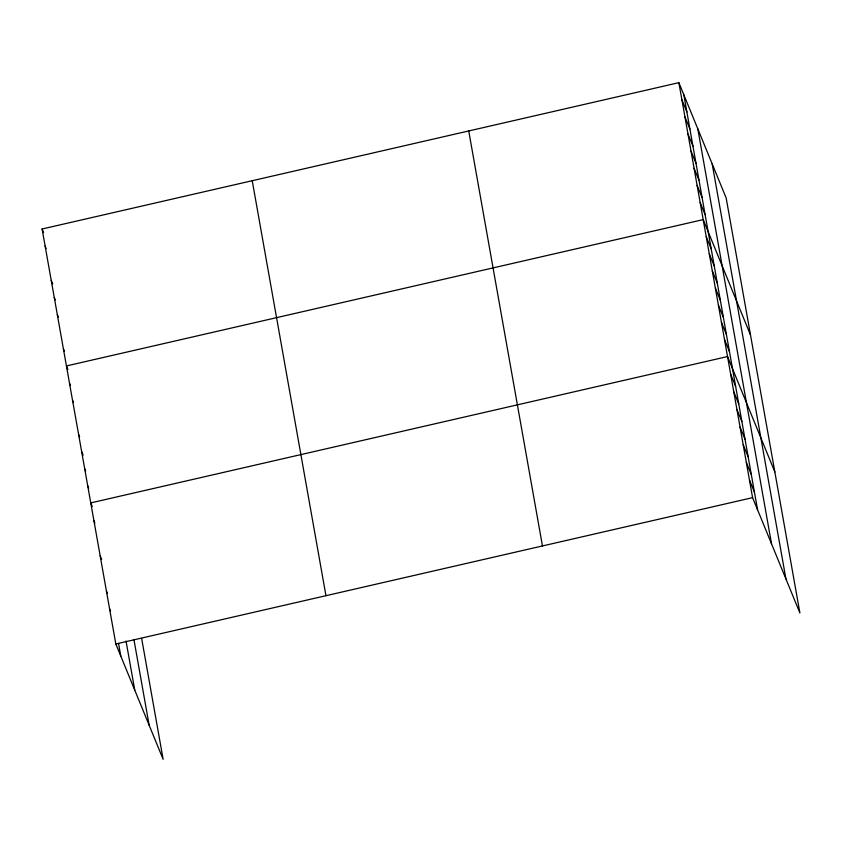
<?xml version="1.0" encoding="UTF-8"?>
<svg xmlns="http://www.w3.org/2000/svg" width="842" height="842" viewBox="0 0 842 842"><rect width="100%" height="100%" fill="white"/><g stroke="black" fill="none" stroke-linecap="round" stroke-linejoin="round"><path stroke-width="1.26" d="M141.645 638.394L163.137 759.337L115.828 643.993L42.1 229.003L678.862 82.663L726.172 198.007L799.9 612.997L752.59 497.654L678.862 82.663M115.828 643.993L752.59 497.654M681.904 99.777L686.861 111.881M684.946 116.901L689.903 128.994M687.988 134.015L692.945 146.108M691.029 151.139L695.987 163.232M694.071 168.253L699.028 180.346M697.113 185.377L702.07 197.47M700.155 202.49L705.112 214.584M750.496 334.958L703.196 219.615L66.434 365.954L67.918 369.575M706.238 236.728L711.195 248.822M709.28 253.842L714.237 265.946M712.321 270.966L717.279 283.059M715.363 288.08L720.32 300.173M718.405 305.204L723.362 317.297M721.447 322.318L726.404 334.411M724.488 339.442L729.446 351.535M774.829 471.899L727.53 356.555L90.768 502.895L92.252 506.526M730.656 374.195L735.624 386.289M733.792 391.835L738.75 403.928M736.929 409.465L741.886 421.558M740.055 427.105L745.023 439.198M743.191 444.744L748.159 456.838M746.328 462.384L751.285 474.478M749.464 480.014L754.421 492.107M42.1 229.003L43.584 232.634M45.142 246.117L46.131 248.537M51.225 280.354L52.709 283.986M54.267 297.479L55.256 299.899M57.309 314.592L58.298 317.013M63.392 348.83L64.381 351.251M69.476 383.068L70.465 385.489M72.517 400.192L73.507 402.602M78.601 434.419L79.59 436.84M81.642 451.544L83.126 455.175M84.684 468.657L85.674 471.078M87.726 485.781L88.715 488.202M93.894 520.535L94.893 522.956M100.166 555.804L101.65 559.435M106.429 591.084L107.418 593.505M109.565 608.724L110.555 611.134M712.195 163.937L785.923 578.928M697.797 128.826L771.525 543.816M683.82 94.757L757.558 509.747M468.731 130.952L542.458 545.942M252.232 180.714L325.959 595.704M133.941 639.604L149.16 725.267M126.037 641.025L134.762 690.156M118.554 643.488L120.795 656.086"/></g></svg>
